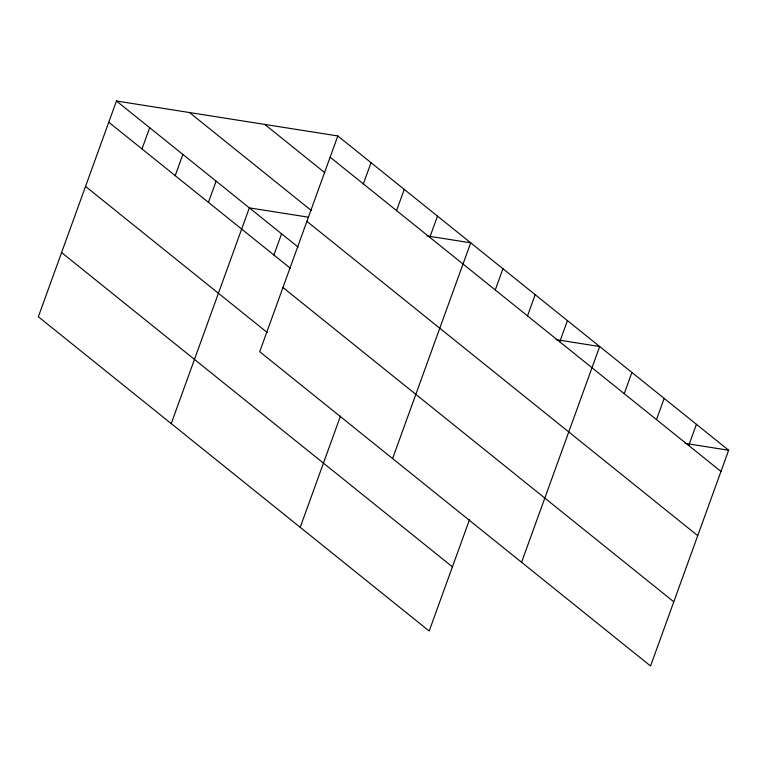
<?xml version="1.0" encoding="UTF-8"?>
<svg xmlns="http://www.w3.org/2000/svg" width="767" height="767" viewBox="0 0 767 767"><rect width="100%" height="100%" fill="white"/><g stroke="black" fill="none" stroke-linecap="round" stroke-linejoin="round"><path stroke-width="1.15" d="M337.816 135.96L259.716 351.708L650.55 665.996L728.65 450.248L337.816 135.96L116.45 101.004L38.35 316.752L429.184 631.04L469.462 519.767M141.991 148.932L149.67 127.715M175.212 175.643L182.891 154.435M208.432 202.363L216.112 181.146M171.233 423.614L249.333 207.867L308.248 217.166M273.896 255.008L281.575 233.791M363.357 183.888L371.036 162.671M396.577 210.599L404.257 189.382M300.204 527.332L340.49 416.05M429.798 237.319L437.478 216.102M392.599 458.561L470.698 242.813L427.104 235.929M495.261 289.955L502.941 268.747M527.504 315.889L535.184 294.672M559.757 341.814L567.436 320.606M521.579 562.278L599.679 346.531L556.085 339.647M624.242 393.672L631.922 372.465M656.485 419.607L664.164 398.389M688.728 445.531L696.407 424.324M685.056 443.364L728.65 450.248M330.136 157.168L720.97 471.465M264.768 124.427L324.748 172.661M189.497 112.538L311.306 210.494M306.896 221.366L697.73 535.663M116.45 101.004L298.162 247.127M108.77 122.221L290.482 268.345M282.956 287.51L673.79 601.798M85.53 186.41L267.242 332.533M61.59 252.554L452.425 566.851"/></g></svg>
